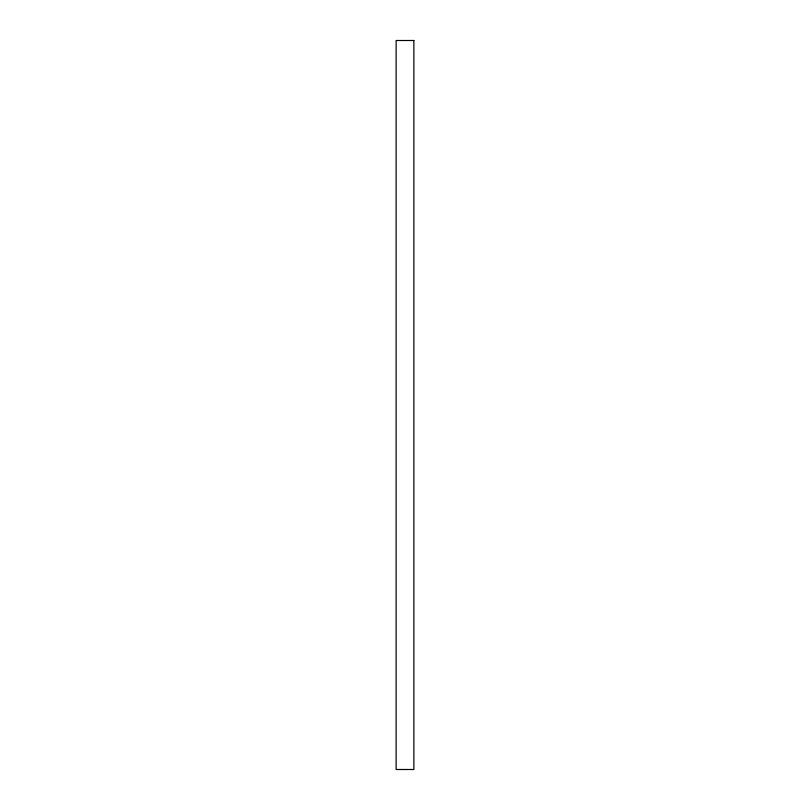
<?xml version="1.0" encoding="UTF-8"?>
<svg xmlns="http://www.w3.org/2000/svg" width="810" height="810" viewBox="0 0 810 810"><rect width="100%" height="100%" fill="white"/><g stroke="black" fill="none" stroke-linecap="round" stroke-linejoin="round"><path stroke-width="1.21" d="M413.869 40.5L396.13 40.5L396.13 769.5L413.869 769.5L413.869 40.5"/></g></svg>
